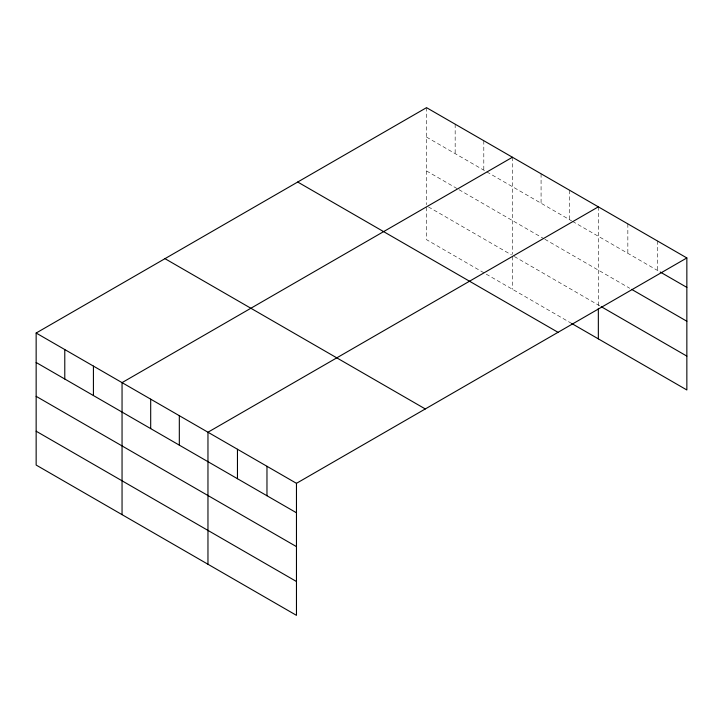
<?xml version="1.0" encoding="UTF-8"?>
<svg xmlns="http://www.w3.org/2000/svg" width="723" height="723" viewBox="0 0 723 723"><rect width="100%" height="100%" fill="white"/><g stroke="black" fill="none" stroke-linecap="round" stroke-linejoin="round"><path stroke-width="0.54" stroke-dasharray="3.62 2.71" d="M426.534 137.099L571.613 220.858M572.571 221.41L660.198 272.011M426.534 170.944L458.03 189.137M458.988 189.688L543.931 238.726M544.889 239.277L629.751 288.278M428.441 206.923L511.477 254.867M514.342 256.52L600.244 306.118M571.613 323.434L426.534 239.674L426.534 206.95M657.352 240.913L657.352 270.357M627.844 223.877L627.844 253.33M598.346 206.841L598.346 307.275M569.706 190.312L569.706 219.765M541.075 173.782L541.075 203.226M512.435 157.252L512.435 254.297M512.435 256.548L512.435 289.263M483.804 140.714L483.804 170.167M455.165 124.184L455.165 153.628M426.534 107.655L426.534 204.699"/><path stroke-width="1.08" d="M686.85 257.948L426.534 107.655L36.15 333.032L36.15 465.052L296.466 615.345L296.466 483.325L686.85 257.948L686.85 389.968L571.613 323.434M512.435 157.252L122.051 382.63L122.051 514.649M598.346 206.841L207.962 432.227L207.962 564.247M660.198 272.011L686.85 287.393M631.649 289.372L686.85 321.238M601.193 306.66L686.85 356.114M297.704 182.024L558.02 332.318M164.98 258.662L425.296 408.956M36.15 333.032L296.466 483.325M36.15 362.485L296.466 512.779M36.15 396.331L296.466 546.624M36.15 431.206L296.466 581.5M598.346 308.405L598.346 338.861M266.968 466.299L266.968 495.743M237.46 449.263L237.46 478.707M179.322 415.698L179.322 445.142M150.691 399.168L150.691 428.612M93.421 366.1L93.421 395.544M64.781 349.571L64.781 379.015"/></g></svg>
